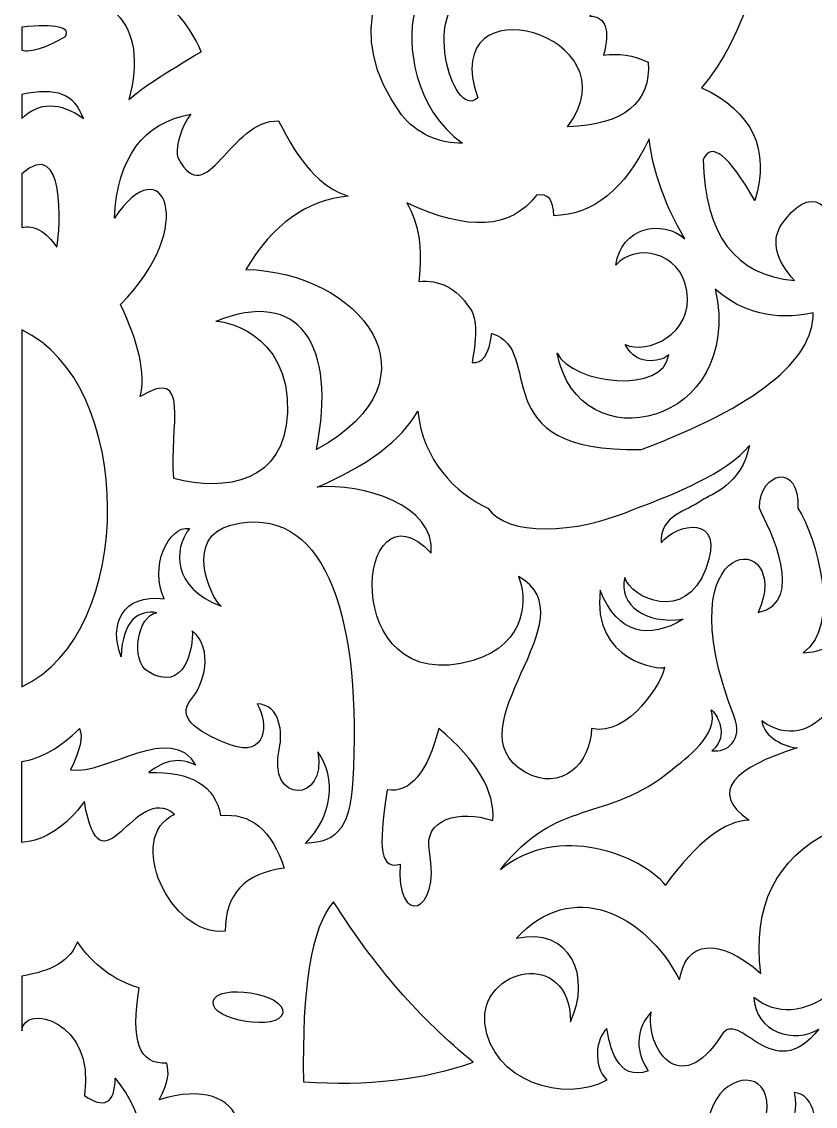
# Model space of a CAD drawing. Header units: centimetres. Extents: x -29.4 to 30.6, y -40.2 to 38.1.
# Drawn here: x -29.41 to -15.43, y -23.01 to -3.93 of the extents above; entities that cross this region are included whole.
import ezdxf

# ---------------------------------------------------------------- set-up
doc = ezdxf.new("R2010")
doc.units = ezdxf.units.CM
doc.header["$MEASUREMENT"] = 0
doc.layers.add('layer 1', color=7, linetype='Continuous')

msp = doc.modelspace()

# ---------------------------------------------------------------- linework, layer by layer
at = {"layer": 'layer 1', "color": 114}
for points, knots in [([(-19.79505, -5.77876), (-18.78738, -5.74232), (-18.32412, -5.34417), (-18.37188, -4.63732), (-18.37188, -4.63732), (-18.63431, -4.51717), (-18.89674, -4.47712), (-19.15917, -4.51717), (-19.15917, -4.51717), (-19.03805, -4.06659), (-19.1188, -3.8363), (-19.40141, -3.82629), (-19.40141, -3.82629), (-18.86983, -2.94461), (-19.36066, -2.61795), (-19.67994, -2.9928), (-19.67994, -2.9928), (-19.67383, -2.70061), (-19.36506, -2.54782), (-19.09012, -2.52471), (-19.09012, -2.52471), (-20.06649, -0.50548), (-24.83119, -2.70682), (-22.7147, -5.56305), (-22.7147, -5.56305), (-22.46694, -5.89742), (-22.02202, -6.08084), (-21.64339, -6.06411), (-21.64339, -6.06411), (-22.50027, -5.45673), (-22.62878, -4.3039), (-22.48774, -3.7703), (-22.48774, -3.7703), (-22.35298, -3.26048), (-21.72487, -2.69934), (-21.44566, -3.41549), (-21.44566, -3.41549), (-22.40357, -3.55511), (-21.83086, -5.70096), (-21.37331, -5.26366), (-21.37331, -5.26366), (-22.11324, -3.16833), (-18.55128, -4.1482), (-19.79505, -5.77876)], [0, 0, 0, 0, 0.08333333, 0.08333333, 0.08333333, 0.08333333, 0.16666667, 0.16666667, 0.16666667, 0.16666667, 0.25, 0.25, 0.25, 0.25, 0.33333333, 0.33333333, 0.33333333, 0.33333333, 0.41666667, 0.41666667, 0.41666667, 0.41666667, 0.5, 0.5, 0.5, 0.5, 0.58333333, 0.58333333, 0.58333333, 0.58333333, 0.66666667, 0.66666667, 0.66666667, 0.66666667, 0.75, 0.75, 0.75, 0.75, 0.83333333, 0.83333333, 0.83333333, 0.83333333, 1, 1, 1, 1]), ([(-15.8889, -1.60348), (-14.43545, -1.89385), (-13.78946, -2.88532), (-13.95096, -4.33716), (-13.95096, -4.33716), (-13.70462, -4.43399), (-13.41516, -4.34397), (-13.24899, -4.08464), (-13.24899, -4.08464), (-13.25353, -4.61241), (-13.58671, -4.65578), (-13.93375, -4.89242), (-13.93375, -4.89242), (-13.8426, -5.32032), (-13.62798, -6.10918), (-13.40592, -6.83009), (-13.40592, -6.83009), (-13.97115, -6.68992), (-14.13265, -7.03034), (-13.89041, -7.85138), (-13.89041, -7.85138), (-14.3547, -8.29194), (-14.6575, -8.41209), (-14.79881, -8.21184), (-14.79881, -8.21184), (-15.11171, -7.00031), (-15.52554, -6.77002), (-16.0403, -7.52096), (-16.0403, -7.52096), (-16.2018, -7.80132), (-16.12105, -8.12172), (-15.79806, -8.48218), (-15.79806, -8.48218), (-16.83768, -8.39207), (-17.37264, -7.68117), (-17.40292, -6.34948), (-17.40292, -6.34948), (-17.26161, -6.02908), (-16.9588, -6.26938), (-16.49451, -7.07039), (-16.49451, -7.07039), (-16.22199, -6.16925), (-16.53488, -5.50842), (-17.43319, -5.08789), (-17.43319, -5.08789), (-17.04965, -4.63732), (-16.74684, -4.04657), (-16.52479, -3.31565), (-16.52479, -3.31565), (-16.33302, -3.47585), (-16.2018, -3.63606), (-16.13114, -3.79626), (-16.13114, -3.79626), (-15.80815, -3.52591), (-15.7274, -2.79499), (-15.8889, -1.60348)], [0, 0, 0, 0, 0.06666667, 0.06666667, 0.06666667, 0.06666667, 0.13333333, 0.13333333, 0.13333333, 0.13333333, 0.2, 0.2, 0.2, 0.2, 0.26666667, 0.26666667, 0.26666667, 0.26666667, 0.33333333, 0.33333333, 0.33333333, 0.33333333, 0.4, 0.4, 0.4, 0.4, 0.46666667, 0.46666667, 0.46666667, 0.46666667, 0.53333333, 0.53333333, 0.53333333, 0.53333333, 0.6, 0.6, 0.6, 0.6, 0.66666667, 0.66666667, 0.66666667, 0.66666667, 0.73333333, 0.73333333, 0.73333333, 0.73333333, 0.8, 0.8, 0.8, 0.8, 0.86666667, 0.86666667, 0.86666667, 0.86666667, 1, 1, 1, 1]), ([(-29.40598, -2.95519), (-27.73858, -2.89512), (-26.68483, -3.39575), (-26.24475, -4.45709), (-26.24475, -4.45709), (-26.87053, -4.81755), (-27.29446, -5.0979), (-27.51652, -5.29816), (-27.51652, -5.29816), (-27.16931, -3.93643), (-27.79913, -3.29562), (-29.40598, -3.37572), (-29.40598, -3.37572), (-29.40598, -3.23554), (-29.40598, -3.09537), (-29.40598, -2.95519)], [0, 0, 0, 0, 0.2, 0.2, 0.2, 0.2, 0.4, 0.4, 0.4, 0.4, 0.6, 0.6, 0.6, 0.6, 1, 1, 1, 1]), ([(-29.40598, -4.02159), (-28.79707, -3.96653), (-28.54027, -4.02159), (-28.63559, -4.18678), (-28.63559, -4.18678), (-28.98434, -4.38701), (-29.24113, -4.46711), (-29.40598, -4.42706), (-29.40598, -4.42706), (-29.40598, -4.38201), (-29.40598, -4.24685), (-29.40598, -4.02159)], [0, 0, 0, 0, 0.25, 0.25, 0.25, 0.25, 0.5, 0.5, 0.5, 0.5, 1, 1, 1, 1]), ([(-29.40598, -5.20797), (-28.79155, -5.08024), (-28.47901, -5.19615), (-28.31767, -5.62846), (-28.31767, -5.62846), (-28.73088, -5.33438), (-29.09365, -5.33438), (-29.40598, -5.62846), (-29.40598, -5.62846), (-29.40598, -5.42823), (-29.40598, -5.28806), (-29.40598, -5.20797)], [0, 0, 0, 0, 0.25, 0.25, 0.25, 0.25, 0.5, 0.5, 0.5, 0.5, 1, 1, 1, 1]), ([(-24.21597, -11.45594), (-21.91034, -10.19605), (-23.48009, -8.32753), (-25.45649, -8.28654), (-25.45649, -8.28654), (-24.9872, -7.49562), (-24.38671, -7.06512), (-23.655, -6.99504), (-23.655, -6.99504), (-24.14844, -6.85345), (-24.52872, -6.37527), (-24.88123, -5.67351), (-24.88123, -5.67351), (-25.73154, -5.63451), (-26.14824, -7.29118), (-26.64849, -6.32674), (-26.64849, -6.32674), (-26.71638, -6.19585), (-26.60198, -5.7536), (-26.42536, -5.55337), (-26.42536, -5.55337), (-27.26807, -5.70355), (-27.71718, -6.31425), (-27.77269, -7.38549), (-27.77269, -7.38549), (-26.91664, -6.08969), (-26.27973, -7.5279), (-27.66672, -8.90225), (-27.66672, -8.90225), (-27.33872, -9.58304), (-27.22266, -10.12367), (-27.31853, -10.52414), (-27.31853, -10.52414), (-26.41238, -9.97098), (-26.80825, -11.05968), (-26.72813, -11.96581), (-26.72813, -11.96581), (-25.80972, -12.20609), (-24.77226, -12.02964), (-24.72561, -10.81072), (-24.72561, -10.81072), (-24.66989, -9.35492), (-25.94015, -9.16934), (-25.98634, -9.2026), (-25.98634, -9.2026), (-24.51638, -8.60331), (-23.84676, -9.60307), (-24.21597, -11.45594)], [0, 0, 0, 0, 0.07692308, 0.07692308, 0.07692308, 0.07692308, 0.15384615, 0.15384615, 0.15384615, 0.15384615, 0.23076923, 0.23076923, 0.23076923, 0.23076923, 0.30769231, 0.30769231, 0.30769231, 0.30769231, 0.38461538, 0.38461538, 0.38461538, 0.38461538, 0.46153846, 0.46153846, 0.46153846, 0.46153846, 0.53846154, 0.53846154, 0.53846154, 0.53846154, 0.61538462, 0.61538462, 0.61538462, 0.61538462, 0.69230769, 0.69230769, 0.69230769, 0.69230769, 0.76923077, 0.76923077, 0.76923077, 0.76923077, 0.84615385, 0.84615385, 0.84615385, 0.84615385, 1, 1, 1, 1]), ([(-29.40598, -6.60459), (-28.63471, -5.91882), (-28.71701, -7.55337), (-28.78697, -7.89609), (-28.78697, -7.89609), (-28.98434, -7.61076), (-29.19067, -7.49562), (-29.40598, -7.55068), (-29.40598, -7.55068), (-29.40598, -7.28538), (-29.40598, -6.97001), (-29.40598, -6.60459)], [0, 0, 0, 0, 0.25, 0.25, 0.25, 0.25, 0.5, 0.5, 0.5, 0.5, 1, 1, 1, 1]), ([(-20.33966, -6.98002), (-20.13781, -6.93998), (-20.03689, -7.06012), (-20.03689, -7.34044), (-20.03689, -7.34044), (-19.34557, -7.33043), (-18.78544, -6.8799), (-18.35651, -5.98887), (-18.35651, -5.98887), (-18.28082, -6.68969), (-17.94265, -7.40543), (-17.72567, -7.74583), (-17.72567, -7.74583), (-18.1291, -7.39926), (-18.85723, -7.53439), (-18.93948, -8.21145), (-18.93948, -8.21145), (-18.60254, -7.81253), (-17.79971, -7.96672), (-17.69154, -8.66236), (-17.69154, -8.66236), (-17.57044, -9.44122), (-18.40177, -9.78163), (-18.77531, -9.60839), (-18.77531, -9.60839), (-18.57272, -10.03322), (-18.0677, -9.88536), (-18.01189, -9.78077), (-18.01189, -9.78077), (-18.07975, -10.48909), (-19.71042, -10.31138), (-19.97634, -9.75825), (-19.97634, -9.75825), (-19.60151, -11.72761), (-16.66244, -11.03541), (-17.19095, -8.63237), (-17.19095, -8.63237), (-16.71656, -9.0529), (-16.14124, -9.19307), (-15.46498, -9.0529), (-15.46498, -9.0529), (-15.46498, -9.89396), (-16.47432, -10.69498), (-18.493, -11.45594), (-18.493, -11.45594), (-21.33509, -11.5179), (-20.16609, -9.68875), (-21.12687, -9.41285), (-21.12687, -9.41285), (-21.17229, -9.78328), (-21.28835, -9.95347), (-21.47506, -9.92344), (-21.47506, -9.92344), (-21.37918, -9.42286), (-21.39432, -9.10248), (-21.52047, -8.96232), (-21.52047, -8.96232), (-21.74755, -8.61693), (-22.04528, -8.46174), (-22.41364, -8.49678), (-22.41364, -8.49678), (-22.343, -7.91611), (-22.41364, -7.45557), (-22.62558, -7.11518), (-22.62558, -7.11518), (-21.55075, -7.62077), (-20.78878, -7.57572), (-20.33966, -6.98002)], [0, 0, 0, 0, 0.05555556, 0.05555556, 0.05555556, 0.05555556, 0.11111111, 0.11111111, 0.11111111, 0.11111111, 0.16666667, 0.16666667, 0.16666667, 0.16666667, 0.22222222, 0.22222222, 0.22222222, 0.22222222, 0.27777778, 0.27777778, 0.27777778, 0.27777778, 0.33333333, 0.33333333, 0.33333333, 0.33333333, 0.38888889, 0.38888889, 0.38888889, 0.38888889, 0.44444444, 0.44444444, 0.44444444, 0.44444444, 0.5, 0.5, 0.5, 0.5, 0.55555556, 0.55555556, 0.55555556, 0.55555556, 0.61111111, 0.61111111, 0.61111111, 0.61111111, 0.66666667, 0.66666667, 0.66666667, 0.66666667, 0.72222222, 0.72222222, 0.72222222, 0.72222222, 0.77777778, 0.77777778, 0.77777778, 0.77777778, 0.83333333, 0.83333333, 0.83333333, 0.83333333, 0.88888889, 0.88888889, 0.88888889, 0.88888889, 1, 1, 1, 1]), ([(-29.40598, -15.63054), (-29.40598, -13.53699), (-29.40598, -11.44344), (-29.40598, -9.34989), (-29.40598, -9.34989), (-27.41084, -10.27015), (-27.36532, -14.68928), (-29.40598, -15.63054)], [0, 0, 0, 0, 0.33333333, 0.33333333, 0.33333333, 0.33333333, 1, 1, 1, 1]), ([(-17.42015, -12.34723), (-17.26583, -12.23595), (-16.73712, -12.0965), (-16.58879, -11.38388), (-16.58879, -11.38388), (-16.97656, -11.87117), (-17.92573, -12.24132), (-18.577, -12.49022), (-18.577, -12.49022), (-19.7023, -12.97308), (-20.85589, -12.97309), (-21.19399, -12.49022), (-21.19399, -12.49022), (-21.77227, -12.21716), (-22.34298, -11.64373), (-22.42878, -10.77943), (-22.42878, -10.77943), (-22.72651, -11.29503), (-23.31691, -11.74055), (-24.19999, -12.11598), (-24.19999, -12.11598), (-23.40884, -12.04528), (-22.11942, -12.4285), (-22.19244, -13.27885), (-22.19244, -13.27885), (-23.51934, -11.86536), (-23.87678, -15.88859), (-21.45337, -15.16576), (-21.45337, -15.16576), (-20.47324, -14.87342), (-20.5083, -14.01661), (-20.65805, -13.69171), (-20.65805, -13.69171), (-19.34, -14.40349), (-21.87771, -16.35756), (-20.54192, -17.13113), (-20.54192, -17.13113), (-19.90649, -17.49912), (-19.38123, -16.97585), (-19.37113, -16.36508), (-19.37113, -16.36508), (-18.70497, -16.51904), (-18.11564, -15.52444), (-18.08536, -15.28786), (-18.08536, -15.28786), (-18.14519, -15.34182), (-19.36573, -15.19728), (-19.21973, -13.932), (-19.21973, -13.932), (-18.9085, -14.72293), (-18.3458, -14.79924), (-17.75537, -14.44266), (-17.75537, -14.44266), (-18.43405, -14.53132), (-18.89313, -14.19481), (-18.78667, -13.70771), (-18.78667, -13.70771), (-18.66995, -14.07047), (-17.72262, -14.52182), (-17.35754, -13.55801), (-17.35754, -13.55801), (-16.98592, -12.57695), (-17.89066, -12.74781), (-18.14457, -13.10015), (-18.14457, -13.10015), (-18.16051, -12.59954), (-17.69841, -12.54788), (-17.42015, -12.34723)], [0, 0, 0, 0, 0.05555556, 0.05555556, 0.05555556, 0.05555556, 0.11111111, 0.11111111, 0.11111111, 0.11111111, 0.16666667, 0.16666667, 0.16666667, 0.16666667, 0.22222222, 0.22222222, 0.22222222, 0.22222222, 0.27777778, 0.27777778, 0.27777778, 0.27777778, 0.33333333, 0.33333333, 0.33333333, 0.33333333, 0.38888889, 0.38888889, 0.38888889, 0.38888889, 0.44444444, 0.44444444, 0.44444444, 0.44444444, 0.5, 0.5, 0.5, 0.5, 0.55555556, 0.55555556, 0.55555556, 0.55555556, 0.61111111, 0.61111111, 0.61111111, 0.61111111, 0.66666667, 0.66666667, 0.66666667, 0.66666667, 0.72222222, 0.72222222, 0.72222222, 0.72222222, 0.77777778, 0.77777778, 0.77777778, 0.77777778, 0.83333333, 0.83333333, 0.83333333, 0.83333333, 0.88888889, 0.88888889, 0.88888889, 0.88888889, 1, 1, 1, 1]), ([(-15.73754, -12.49022), (-15.68982, -11.68077), (-16.41072, -11.82859), (-16.41498, -12.49022), (-16.41498, -12.49022), (-16.23217, -12.85631), (-15.57965, -14.13745), (-16.43395, -14.32249), (-16.43395, -14.32249), (-15.78945, -12.8621), (-18.15471, -12.84367), (-16.85787, -16.15481), (-16.85787, -16.15481), (-16.69712, -16.56526), (-16.97899, -16.79562), (-17.25151, -16.75557), (-17.25151, -16.75557), (-16.91594, -16.48589), (-17.18797, -16.07943), (-17.26366, -16.03374), (-17.26366, -16.03374), (-17.11301, -16.46958), (-17.72284, -16.90085), (-17.94807, -17.08521), (-17.94807, -17.08521), (-19.12006, -18.04458), (-19.98251, -17.56603), (-20.97548, -18.85183), (-20.97548, -18.85183), (-19.95672, -18.01042), (-18.48267, -18.60153), (-18.06888, -19.12214), (-18.06888, -19.12214), (-17.51128, -18.36126), (-17.01927, -17.98082), (-16.59287, -17.98082), (-16.59287, -17.98082), (-17.32709, -17.47272), (-16.83952, -17.04598), (-15.74702, -16.70809), (-15.74702, -16.70809), (-15.97153, -16.68555), (-16.3282, -16.53269), (-16.37336, -16.23129), (-16.37336, -16.23129), (-15.48425, -16.88751), (-14.60709, -15.64719), (-14.96548, -14.57937), (-14.96548, -14.57937), (-15.01089, -14.88472), (-15.3354, -15.02617), (-15.64321, -15.03117), (-15.64321, -15.03117), (-14.96548, -14.57937), (-15.40353, -12.9811), (-15.73754, -12.49022)], [0, 0, 0, 0, 0.06666667, 0.06666667, 0.06666667, 0.06666667, 0.13333333, 0.13333333, 0.13333333, 0.13333333, 0.2, 0.2, 0.2, 0.2, 0.26666667, 0.26666667, 0.26666667, 0.26666667, 0.33333333, 0.33333333, 0.33333333, 0.33333333, 0.4, 0.4, 0.4, 0.4, 0.46666667, 0.46666667, 0.46666667, 0.46666667, 0.53333333, 0.53333333, 0.53333333, 0.53333333, 0.6, 0.6, 0.6, 0.6, 0.66666667, 0.66666667, 0.66666667, 0.66666667, 0.73333333, 0.73333333, 0.73333333, 0.73333333, 0.8, 0.8, 0.8, 0.8, 0.86666667, 0.86666667, 0.86666667, 0.86666667, 1, 1, 1, 1]), ([(-25.72116, -12.78451), (-26.53294, -12.9871), (-26.10503, -14.02349), (-25.89432, -14.21327), (-25.89432, -14.21327), (-26.75506, -13.88385), (-26.7408, -13.21298), (-26.45063, -12.84486), (-26.45063, -12.84486), (-26.82905, -12.79017), (-27.16162, -13.53285), (-26.89465, -14.08379), (-26.89465, -14.08379), (-27.6314, -13.98368), (-27.87994, -14.53798), (-27.65158, -15.10498), (-27.65158, -15.10498), (-27.63902, -14.45122), (-27.33178, -14.26915), (-27.0231, -14.32848), (-27.0231, -14.32848), (-27.36538, -14.36387), (-27.49989, -15.17116), (-27.18023, -15.3639), (-27.18023, -15.3639), (-26.53038, -15.75572), (-26.38151, -14.94451), (-26.40101, -14.64455), (-26.40101, -14.64455), (-26.01265, -14.97583), (-26.19996, -15.59905), (-26.41191, -15.83847), (-26.41191, -15.83847), (-26.73103, -16.19895), (-26.20274, -16.48123), (-25.71817, -16.65544), (-25.71817, -16.65544), (-25.09609, -16.87908), (-25.05043, -16.29016), (-25.25969, -15.93094), (-25.25969, -15.93094), (-24.84361, -15.94321), (-24.81035, -16.4608), (-24.867, -16.70642), (-24.867, -16.70642), (-25.09884, -17.71165), (-24.00795, -17.682), (-24.19293, -16.77568), (-24.19293, -16.77568), (-23.85392, -17.24634), (-23.93339, -17.91231), (-24.40737, -18.38743), (-24.40737, -18.38743), (-23.83716, -18.3574), (-23.58941, -18.12849), (-23.56417, -17.05725), (-23.56417, -17.05725), (-23.44306, -14.28903), (-24.10541, -12.38128), (-25.72116, -12.78451)], [0, 0, 0, 0, 0.0625, 0.0625, 0.0625, 0.0625, 0.125, 0.125, 0.125, 0.125, 0.1875, 0.1875, 0.1875, 0.1875, 0.25, 0.25, 0.25, 0.25, 0.3125, 0.3125, 0.3125, 0.3125, 0.375, 0.375, 0.375, 0.375, 0.4375, 0.4375, 0.4375, 0.4375, 0.5, 0.5, 0.5, 0.5, 0.5625, 0.5625, 0.5625, 0.5625, 0.625, 0.625, 0.625, 0.625, 0.6875, 0.6875, 0.6875, 0.6875, 0.75, 0.75, 0.75, 0.75, 0.8125, 0.8125, 0.8125, 0.8125, 0.875, 0.875, 0.875, 0.875, 1, 1, 1, 1]), ([(-28.54476, -17.09479), (-28.37571, -16.74688), (-28.32273, -16.5041), (-28.3858, -16.36644), (-28.3858, -16.36644), (-28.73202, -16.70433), (-29.07208, -16.89706), (-29.40598, -16.94461), (-29.40598, -16.94461), (-29.40598, -17.33006), (-29.40598, -17.80561), (-29.40597, -18.37127), (-29.40597, -18.37127), (-28.98882, -18.33122), (-28.62101, -18.09094), (-28.30254, -17.65043), (-28.30254, -17.65043), (-28.00386, -19.3733), (-27.42258, -17.27491), (-26.71299, -17.87569), (-26.71299, -17.87569), (-27.58859, -18.26173), (-26.80112, -20.03312), (-25.81982, -19.93308), (-25.81982, -19.93308), (-25.82234, -19.28233), (-25.47668, -18.91189), (-24.78283, -18.82179), (-24.78283, -18.82179), (-25.00486, -18.14851), (-25.37828, -17.84065), (-25.90308, -17.89822), (-25.90308, -17.89822), (-25.99643, -17.37011), (-26.41779, -17.11731), (-27.16715, -17.13984), (-27.16715, -17.13984), (-26.88709, -16.91207), (-26.61207, -16.86953), (-26.3421, -17.01219), (-26.3421, -17.01219), (-26.76409, -16.23026), (-27.909, -17.18938), (-28.54476, -17.09479)], [0, 0, 0, 0, 0.08333333, 0.08333333, 0.08333333, 0.08333333, 0.16666667, 0.16666667, 0.16666667, 0.16666667, 0.25, 0.25, 0.25, 0.25, 0.33333333, 0.33333333, 0.33333333, 0.33333333, 0.41666667, 0.41666667, 0.41666667, 0.41666667, 0.5, 0.5, 0.5, 0.5, 0.58333333, 0.58333333, 0.58333333, 0.58333333, 0.66666667, 0.66666667, 0.66666667, 0.66666667, 0.75, 0.75, 0.75, 0.75, 0.83333333, 0.83333333, 0.83333333, 0.83333333, 1, 1, 1, 1]), ([(-22.96824, -17.44526), (-22.56455, -17.50533), (-22.26178, -17.14491), (-22.05993, -16.36401), (-22.05993, -16.36401), (-21.38879, -16.92466), (-21.07088, -17.46529), (-21.1062, -17.98589), (-21.1062, -17.98589), (-21.70165, -17.78566), (-22.33318, -17.95584), (-22.22645, -18.52652), (-22.22645, -18.52652), (-22.01485, -19.65802), (-22.82642, -19.85975), (-22.74116, -18.75178), (-22.74116, -18.75178), (-23.06916, -18.8489), (-23.14486, -18.52314), (-22.96824, -17.44526)], [0, 0, 0, 0, 0.16666667, 0.16666667, 0.16666667, 0.16666667, 0.33333333, 0.33333333, 0.33333333, 0.33333333, 0.5, 0.5, 0.5, 0.5, 0.66666667, 0.66666667, 0.66666667, 0.66666667, 1, 1, 1, 1]), ([(-15.36559, -21.65437), (-15.7942, -21.92585), (-16.48897, -21.70878), (-16.50961, -21.09693), (-16.50961, -21.09693), (-15.72768, -21.75457), (-14.48395, -20.8708), (-14.0723, -19.21975), (-14.0723, -19.21975), (-14.72327, -19.32988), (-15.08154, -18.97947), (-15.14714, -18.16853), (-15.14714, -18.16853), (-16.1261, -18.6541), (-16.53989, -19.49007), (-16.3885, -20.67644), (-16.3885, -20.67644), (-17.13573, -20.01818), (-17.71796, -20.10077), (-17.8191, -20.78907), (-17.8191, -20.78907), (-18.4433, -19.6052), (-19.72569, -18.99449), (-20.69542, -20.06073), (-20.69542, -20.06073), (-19.7376, -19.85298), (-19.36701, -20.73902), (-19.74169, -21.52493), (-19.74169, -21.52493), (-19.73973, -20.21055), (-21.35377, -20.58546), (-21.24719, -21.55496), (-21.24719, -21.55496), (-21.13425, -22.58237), (-19.83675, -22.96378), (-19.10176, -22.55608), (-19.10176, -22.55608), (-19.34829, -22.28517), (-19.29963, -21.82765), (-19.099, -21.64507), (-19.099, -21.64507), (-19.05535, -21.92503), (-18.92338, -22.59694), (-18.3709, -22.3878), (-18.3709, -22.3878), (-18.51782, -22.17994), (-18.68354, -21.76664), (-18.3173, -21.35), (-18.3173, -21.35), (-18.43249, -21.94374), (-17.82559, -22.9306), (-17.08104, -21.76201), (-17.08104, -21.76201), (-16.76429, -21.26487), (-16.18597, -22.69995), (-15.36559, -21.65437)], [0, 0, 0, 0, 0.06666667, 0.06666667, 0.06666667, 0.06666667, 0.13333333, 0.13333333, 0.13333333, 0.13333333, 0.2, 0.2, 0.2, 0.2, 0.26666667, 0.26666667, 0.26666667, 0.26666667, 0.33333333, 0.33333333, 0.33333333, 0.33333333, 0.4, 0.4, 0.4, 0.4, 0.46666667, 0.46666667, 0.46666667, 0.46666667, 0.53333333, 0.53333333, 0.53333333, 0.53333333, 0.6, 0.6, 0.6, 0.6, 0.66666667, 0.66666667, 0.66666667, 0.66666667, 0.73333333, 0.73333333, 0.73333333, 0.73333333, 0.8, 0.8, 0.8, 0.8, 0.86666667, 0.86666667, 0.86666667, 0.86666667, 1, 1, 1, 1]), ([(-23.91236, -19.41498), (-23.20842, -20.53628), (-22.38842, -21.47737), (-21.45235, -22.23825), (-21.45235, -22.23825), (-22.32281, -22.5436), (-23.31943, -22.65874), (-24.44221, -22.58365), (-24.44221, -22.58365), (-24.47753, -20.91672), (-24.30092, -19.8605), (-23.91236, -19.41498)], [0, 0, 0, 0, 0.25, 0.25, 0.25, 0.25, 0.5, 0.5, 0.5, 0.5, 1, 1, 1, 1]), ([(-16.64054, -24.01507), (-16.08375, -23.73577), (-15.67124, -23.3459), (-15.80428, -22.76853), (-15.80428, -22.76853), (-15.41601, -22.8024), (-15.35626, -23.42932), (-15.52649, -23.60802), (-15.52649, -23.60802), (-14.96674, -23.52866), (-14.7423, -22.57656), (-14.69473, -21.68783), (-14.69473, -21.68783), (-14.4727, -21.55267), (-14.25081, -22.12485), (-14.39021, -22.62871), (-14.39021, -22.62871), (-13.93342, -22.41774), (-13.94615, -22.08808), (-14.04203, -21.60752), (-14.04203, -21.60752), (-14.04203, -21.38226), (-13.88055, -21.28715), (-13.55759, -21.32219), (-13.55759, -21.32219), (-13.37799, -21.2491), (-13.36873, -20.28098), (-13.57273, -19.62522), (-13.57273, -19.62522), (-12.29666, -20.18048), (-12.81094, -26.30867), (-15.28339, -26.12777), (-15.28339, -26.12777), (-14.85239, -25.30181), (-14.78374, -24.7778), (-15.25447, -24.42599), (-15.25447, -24.42599), (-15.41167, -25.21046), (-16.33975, -26.50167), (-16.29767, -24.71613), (-16.29767, -24.71613), (-16.35068, -24.50553), (-16.64081, -24.5159), (-16.97891, -24.73115), (-16.97891, -24.73115), (-18.34315, -22.21027), (-15.26239, -21.75731), (-16.64054, -24.01507)], [0, 0, 0, 0, 0.07692308, 0.07692308, 0.07692308, 0.07692308, 0.15384615, 0.15384615, 0.15384615, 0.15384615, 0.23076923, 0.23076923, 0.23076923, 0.23076923, 0.30769231, 0.30769231, 0.30769231, 0.30769231, 0.38461538, 0.38461538, 0.38461538, 0.38461538, 0.46153846, 0.46153846, 0.46153846, 0.46153846, 0.53846154, 0.53846154, 0.53846154, 0.53846154, 0.61538462, 0.61538462, 0.61538462, 0.61538462, 0.69230769, 0.69230769, 0.69230769, 0.69230769, 0.76923077, 0.76923077, 0.76923077, 0.76923077, 0.84615385, 0.84615385, 0.84615385, 0.84615385, 1, 1, 1, 1]), ([(-29.40596, -21.68403), (-29.40596, -21.42613), (-29.40598, -21.10498), (-29.40598, -20.72058), (-29.40598, -20.72058), (-28.86904, -20.64048), (-28.54202, -20.44023), (-28.42492, -20.11982), (-28.42492, -20.11982), (-28.14231, -20.53034), (-27.77895, -20.80068), (-27.33484, -20.93085), (-27.33484, -20.93085), (-27.49633, -21.85201), (-27.33484, -22.29257), (-26.85035, -22.25252), (-26.85035, -22.25252), (-26.81131, -22.43561), (-26.80716, -22.56339), (-26.98667, -22.9021), (-26.98667, -22.9021), (-26.20948, -22.65178), (-25.71535, -22.86949), (-25.60126, -23.27189), (-25.60126, -23.27189), (-28.04145, -22.56533), (-25.40644, -26.14836), (-26.69895, -26.39776), (-26.69895, -26.39776), (-26.98044, -26.42311), (-27.09109, -25.79749), (-27.0309, -24.52091), (-27.0309, -24.52091), (-27.24032, -24.43831), (-27.4245, -24.47085), (-27.58346, -24.61852), (-27.58346, -24.61852), (-27.13183, -23.94774), (-27.18985, -23.24692), (-27.75755, -22.51608), (-27.75755, -22.51608), (-27.76466, -22.97965), (-27.96062, -23.05528), (-28.30254, -22.82393), (-28.30254, -22.82393), (-28.09784, -21.49958), (-29.37014, -21.19123), (-29.40596, -21.68403)], [0, 0, 0, 0, 0.07692308, 0.07692308, 0.07692308, 0.07692308, 0.15384615, 0.15384615, 0.15384615, 0.15384615, 0.23076923, 0.23076923, 0.23076923, 0.23076923, 0.30769231, 0.30769231, 0.30769231, 0.30769231, 0.38461538, 0.38461538, 0.38461538, 0.38461538, 0.46153846, 0.46153846, 0.46153846, 0.46153846, 0.53846154, 0.53846154, 0.53846154, 0.53846154, 0.61538462, 0.61538462, 0.61538462, 0.61538462, 0.69230769, 0.69230769, 0.69230769, 0.69230769, 0.76923077, 0.76923077, 0.76923077, 0.76923077, 0.84615385, 0.84615385, 0.84615385, 0.84615385, 1, 1, 1, 1]), ([(-26.03176, -21.17202), (-26.08583, -21.50626), (-24.85964, -21.70172), (-24.80554, -21.36724), (-24.80554, -21.36724), (-24.75146, -21.03302), (-25.97764, -20.83754), (-26.03176, -21.17202)], [0, 0, 0, 0, 0.33333333, 0.33333333, 0.33333333, 0.33333333, 1, 1, 1, 1]), ([(-19.79505, -26.21753), (-18.9674, -25.21627), (-19.18946, -24.25505), (-20.46122, -23.33388), (-20.46122, -23.33388), (-18.07203, -22.45467), (-16.41418, -26.66502), (-18.40216, -27.2989), (-18.40216, -27.2989), (-18.90683, -26.65809), (-19.37113, -26.29763), (-19.79505, -26.21753)], [0, 0, 0, 0, 0.25, 0.25, 0.25, 0.25, 0.5, 0.5, 0.5, 0.5, 1, 1, 1, 1])]:
    msp.add_open_spline(points, degree=3, knots=knots, dxfattribs=at)
at = {"layer": 'layer 1', "color": 250, "lineweight": 20}
for points, knots in [([(-19.79505, -5.77876), (-18.78738, -5.74232), (-18.32412, -5.34417), (-18.37188, -4.63732), (-18.37188, -4.63732), (-18.63431, -4.51717), (-18.89674, -4.47712), (-19.15917, -4.51717), (-19.15917, -4.51717), (-19.03805, -4.06659), (-19.1188, -3.8363), (-19.40141, -3.82629), (-19.40141, -3.82629), (-18.86983, -2.94461), (-19.36066, -2.61795), (-19.67994, -2.9928), (-19.67994, -2.9928), (-19.67383, -2.70061), (-19.36506, -2.54782), (-19.09012, -2.52471), (-19.09012, -2.52471), (-20.06649, -0.50548), (-24.83119, -2.70682), (-22.7147, -5.56305), (-22.7147, -5.56305), (-22.46694, -5.89742), (-22.02202, -6.08084), (-21.64339, -6.06411), (-21.64339, -6.06411), (-22.50027, -5.45673), (-22.62878, -4.3039), (-22.48774, -3.7703), (-22.48774, -3.7703), (-22.35298, -3.26048), (-21.72487, -2.69934), (-21.44566, -3.41549), (-21.44566, -3.41549), (-22.40357, -3.55511), (-21.83086, -5.70096), (-21.37331, -5.26366), (-21.37331, -5.26366), (-22.11324, -3.16833), (-18.55128, -4.1482), (-19.79505, -5.77876)], [0, 0, 0, 0, 0.08333333, 0.08333333, 0.08333333, 0.08333333, 0.16666667, 0.16666667, 0.16666667, 0.16666667, 0.25, 0.25, 0.25, 0.25, 0.33333333, 0.33333333, 0.33333333, 0.33333333, 0.41666667, 0.41666667, 0.41666667, 0.41666667, 0.5, 0.5, 0.5, 0.5, 0.58333333, 0.58333333, 0.58333333, 0.58333333, 0.66666667, 0.66666667, 0.66666667, 0.66666667, 0.75, 0.75, 0.75, 0.75, 0.83333333, 0.83333333, 0.83333333, 0.83333333, 1, 1, 1, 1]), ([(-15.8889, -1.60348), (-14.43545, -1.89385), (-13.78946, -2.88532), (-13.95096, -4.33716), (-13.95096, -4.33716), (-13.70462, -4.43399), (-13.41516, -4.34397), (-13.24899, -4.08464), (-13.24899, -4.08464), (-13.25353, -4.61241), (-13.58671, -4.65578), (-13.93375, -4.89242), (-13.93375, -4.89242), (-13.8426, -5.32032), (-13.62798, -6.10918), (-13.40592, -6.83009), (-13.40592, -6.83009), (-13.97115, -6.68992), (-14.13265, -7.03034), (-13.89041, -7.85138), (-13.89041, -7.85138), (-14.3547, -8.29194), (-14.6575, -8.41209), (-14.79881, -8.21184), (-14.79881, -8.21184), (-15.11171, -7.00031), (-15.52554, -6.77002), (-16.0403, -7.52096), (-16.0403, -7.52096), (-16.2018, -7.80132), (-16.12105, -8.12172), (-15.79806, -8.48218), (-15.79806, -8.48218), (-16.83768, -8.39207), (-17.37264, -7.68117), (-17.40292, -6.34948), (-17.40292, -6.34948), (-17.26161, -6.02908), (-16.9588, -6.26938), (-16.49451, -7.07039), (-16.49451, -7.07039), (-16.22199, -6.16925), (-16.53488, -5.50842), (-17.43319, -5.08789), (-17.43319, -5.08789), (-17.04965, -4.63732), (-16.74684, -4.04657), (-16.52479, -3.31565), (-16.52479, -3.31565), (-16.33302, -3.47585), (-16.2018, -3.63606), (-16.13114, -3.79626), (-16.13114, -3.79626), (-15.80815, -3.52591), (-15.7274, -2.79499), (-15.8889, -1.60348)], [0, 0, 0, 0, 0.06666667, 0.06666667, 0.06666667, 0.06666667, 0.13333333, 0.13333333, 0.13333333, 0.13333333, 0.2, 0.2, 0.2, 0.2, 0.26666667, 0.26666667, 0.26666667, 0.26666667, 0.33333333, 0.33333333, 0.33333333, 0.33333333, 0.4, 0.4, 0.4, 0.4, 0.46666667, 0.46666667, 0.46666667, 0.46666667, 0.53333333, 0.53333333, 0.53333333, 0.53333333, 0.6, 0.6, 0.6, 0.6, 0.66666667, 0.66666667, 0.66666667, 0.66666667, 0.73333333, 0.73333333, 0.73333333, 0.73333333, 0.8, 0.8, 0.8, 0.8, 0.86666667, 0.86666667, 0.86666667, 0.86666667, 1, 1, 1, 1]), ([(-29.40598, -2.95519), (-27.73858, -2.89512), (-26.68483, -3.39575), (-26.24475, -4.45709), (-26.24475, -4.45709), (-26.87053, -4.81755), (-27.29446, -5.0979), (-27.51652, -5.29816), (-27.51652, -5.29816), (-27.16931, -3.93643), (-27.79913, -3.29562), (-29.40598, -3.37572), (-29.40598, -3.37572), (-29.40598, -3.23554), (-29.40598, -3.09537), (-29.40598, -2.95519)], [0, 0, 0, 0, 0.2, 0.2, 0.2, 0.2, 0.4, 0.4, 0.4, 0.4, 0.6, 0.6, 0.6, 0.6, 1, 1, 1, 1]), ([(-29.40598, -4.02159), (-28.79707, -3.96653), (-28.54027, -4.02159), (-28.63559, -4.18678), (-28.63559, -4.18678), (-28.98434, -4.38701), (-29.24113, -4.46711), (-29.40598, -4.42706), (-29.40598, -4.42706), (-29.40598, -4.38201), (-29.40598, -4.24685), (-29.40598, -4.02159)], [0, 0, 0, 0, 0.25, 0.25, 0.25, 0.25, 0.5, 0.5, 0.5, 0.5, 1, 1, 1, 1]), ([(-29.40598, -5.20797), (-28.79155, -5.08024), (-28.47901, -5.19615), (-28.31767, -5.62846), (-28.31767, -5.62846), (-28.73088, -5.33438), (-29.09365, -5.33438), (-29.40598, -5.62846), (-29.40598, -5.62846), (-29.40598, -5.42823), (-29.40598, -5.28806), (-29.40598, -5.20797)], [0, 0, 0, 0, 0.25, 0.25, 0.25, 0.25, 0.5, 0.5, 0.5, 0.5, 1, 1, 1, 1]), ([(-24.21597, -11.45594), (-21.91034, -10.19605), (-23.48009, -8.32753), (-25.45649, -8.28654), (-25.45649, -8.28654), (-24.9872, -7.49562), (-24.38671, -7.06512), (-23.655, -6.99504), (-23.655, -6.99504), (-24.14844, -6.85345), (-24.52872, -6.37527), (-24.88123, -5.67351), (-24.88123, -5.67351), (-25.73154, -5.63451), (-26.14824, -7.29118), (-26.64849, -6.32674), (-26.64849, -6.32674), (-26.71638, -6.19585), (-26.60198, -5.7536), (-26.42536, -5.55337), (-26.42536, -5.55337), (-27.26807, -5.70355), (-27.71718, -6.31425), (-27.77269, -7.38549), (-27.77269, -7.38549), (-26.91664, -6.08969), (-26.27973, -7.5279), (-27.66672, -8.90225), (-27.66672, -8.90225), (-27.33872, -9.58304), (-27.22266, -10.12367), (-27.31853, -10.52414), (-27.31853, -10.52414), (-26.41238, -9.97098), (-26.80825, -11.05968), (-26.72813, -11.96581), (-26.72813, -11.96581), (-25.80972, -12.20609), (-24.77226, -12.02964), (-24.72561, -10.81072), (-24.72561, -10.81072), (-24.66989, -9.35492), (-25.94015, -9.16934), (-25.98634, -9.2026), (-25.98634, -9.2026), (-24.51638, -8.60331), (-23.84676, -9.60307), (-24.21597, -11.45594)], [0, 0, 0, 0, 0.07692308, 0.07692308, 0.07692308, 0.07692308, 0.15384615, 0.15384615, 0.15384615, 0.15384615, 0.23076923, 0.23076923, 0.23076923, 0.23076923, 0.30769231, 0.30769231, 0.30769231, 0.30769231, 0.38461538, 0.38461538, 0.38461538, 0.38461538, 0.46153846, 0.46153846, 0.46153846, 0.46153846, 0.53846154, 0.53846154, 0.53846154, 0.53846154, 0.61538462, 0.61538462, 0.61538462, 0.61538462, 0.69230769, 0.69230769, 0.69230769, 0.69230769, 0.76923077, 0.76923077, 0.76923077, 0.76923077, 0.84615385, 0.84615385, 0.84615385, 0.84615385, 1, 1, 1, 1]), ([(-29.40598, -6.60459), (-28.63471, -5.91882), (-28.71701, -7.55337), (-28.78697, -7.89609), (-28.78697, -7.89609), (-28.98434, -7.61076), (-29.19067, -7.49562), (-29.40598, -7.55068), (-29.40598, -7.55068), (-29.40598, -7.28538), (-29.40598, -6.97001), (-29.40598, -6.60459)], [0, 0, 0, 0, 0.25, 0.25, 0.25, 0.25, 0.5, 0.5, 0.5, 0.5, 1, 1, 1, 1]), ([(-20.33966, -6.98002), (-20.13781, -6.93998), (-20.03689, -7.06012), (-20.03689, -7.34044), (-20.03689, -7.34044), (-19.34557, -7.33043), (-18.78544, -6.8799), (-18.35651, -5.98887), (-18.35651, -5.98887), (-18.28082, -6.68969), (-17.94265, -7.40543), (-17.72567, -7.74583), (-17.72567, -7.74583), (-18.1291, -7.39926), (-18.85723, -7.53439), (-18.93948, -8.21145), (-18.93948, -8.21145), (-18.60254, -7.81253), (-17.79971, -7.96672), (-17.69154, -8.66236), (-17.69154, -8.66236), (-17.57044, -9.44122), (-18.40177, -9.78163), (-18.77531, -9.60839), (-18.77531, -9.60839), (-18.57272, -10.03322), (-18.0677, -9.88536), (-18.01189, -9.78077), (-18.01189, -9.78077), (-18.07975, -10.48909), (-19.71042, -10.31138), (-19.97634, -9.75825), (-19.97634, -9.75825), (-19.60151, -11.72761), (-16.66244, -11.03541), (-17.19095, -8.63237), (-17.19095, -8.63237), (-16.71656, -9.0529), (-16.14124, -9.19307), (-15.46498, -9.0529), (-15.46498, -9.0529), (-15.46498, -9.89396), (-16.47432, -10.69498), (-18.493, -11.45594), (-18.493, -11.45594), (-21.33509, -11.5179), (-20.16609, -9.68875), (-21.12687, -9.41285), (-21.12687, -9.41285), (-21.17229, -9.78328), (-21.28835, -9.95347), (-21.47506, -9.92344), (-21.47506, -9.92344), (-21.37918, -9.42286), (-21.39432, -9.10248), (-21.52047, -8.96232), (-21.52047, -8.96232), (-21.74755, -8.61693), (-22.04528, -8.46174), (-22.41364, -8.49678), (-22.41364, -8.49678), (-22.343, -7.91611), (-22.41364, -7.45557), (-22.62558, -7.11518), (-22.62558, -7.11518), (-21.55075, -7.62077), (-20.78878, -7.57572), (-20.33966, -6.98002)], [0, 0, 0, 0, 0.05555556, 0.05555556, 0.05555556, 0.05555556, 0.11111111, 0.11111111, 0.11111111, 0.11111111, 0.16666667, 0.16666667, 0.16666667, 0.16666667, 0.22222222, 0.22222222, 0.22222222, 0.22222222, 0.27777778, 0.27777778, 0.27777778, 0.27777778, 0.33333333, 0.33333333, 0.33333333, 0.33333333, 0.38888889, 0.38888889, 0.38888889, 0.38888889, 0.44444444, 0.44444444, 0.44444444, 0.44444444, 0.5, 0.5, 0.5, 0.5, 0.55555556, 0.55555556, 0.55555556, 0.55555556, 0.61111111, 0.61111111, 0.61111111, 0.61111111, 0.66666667, 0.66666667, 0.66666667, 0.66666667, 0.72222222, 0.72222222, 0.72222222, 0.72222222, 0.77777778, 0.77777778, 0.77777778, 0.77777778, 0.83333333, 0.83333333, 0.83333333, 0.83333333, 0.88888889, 0.88888889, 0.88888889, 0.88888889, 1, 1, 1, 1]), ([(-29.40598, -15.63054), (-29.40598, -13.53699), (-29.40598, -11.44344), (-29.40598, -9.34989), (-29.40598, -9.34989), (-27.41084, -10.27015), (-27.36532, -14.68928), (-29.40598, -15.63054)], [0, 0, 0, 0, 0.33333333, 0.33333333, 0.33333333, 0.33333333, 1, 1, 1, 1]), ([(-17.42015, -12.34723), (-17.26583, -12.23595), (-16.73712, -12.0965), (-16.58879, -11.38388), (-16.58879, -11.38388), (-16.97656, -11.87117), (-17.92573, -12.24132), (-18.577, -12.49022), (-18.577, -12.49022), (-19.7023, -12.97308), (-20.85589, -12.97309), (-21.19399, -12.49022), (-21.19399, -12.49022), (-21.77227, -12.21716), (-22.34298, -11.64373), (-22.42878, -10.77943), (-22.42878, -10.77943), (-22.72651, -11.29503), (-23.31691, -11.74055), (-24.19999, -12.11598), (-24.19999, -12.11598), (-23.40884, -12.04528), (-22.11942, -12.4285), (-22.19244, -13.27885), (-22.19244, -13.27885), (-23.51934, -11.86536), (-23.87678, -15.88859), (-21.45337, -15.16576), (-21.45337, -15.16576), (-20.47324, -14.87342), (-20.5083, -14.01661), (-20.65805, -13.69171), (-20.65805, -13.69171), (-19.34, -14.40349), (-21.87771, -16.35756), (-20.54192, -17.13113), (-20.54192, -17.13113), (-19.90649, -17.49912), (-19.38123, -16.97585), (-19.37113, -16.36508), (-19.37113, -16.36508), (-18.70497, -16.51904), (-18.11564, -15.52444), (-18.08536, -15.28786), (-18.08536, -15.28786), (-18.14519, -15.34182), (-19.36573, -15.19728), (-19.21973, -13.932), (-19.21973, -13.932), (-18.9085, -14.72293), (-18.3458, -14.79924), (-17.75537, -14.44266), (-17.75537, -14.44266), (-18.43405, -14.53132), (-18.89313, -14.19481), (-18.78667, -13.70771), (-18.78667, -13.70771), (-18.66995, -14.07047), (-17.72262, -14.52182), (-17.35754, -13.55801), (-17.35754, -13.55801), (-16.98592, -12.57695), (-17.89066, -12.74781), (-18.14457, -13.10015), (-18.14457, -13.10015), (-18.16051, -12.59954), (-17.69841, -12.54788), (-17.42015, -12.34723)], [0, 0, 0, 0, 0.05555556, 0.05555556, 0.05555556, 0.05555556, 0.11111111, 0.11111111, 0.11111111, 0.11111111, 0.16666667, 0.16666667, 0.16666667, 0.16666667, 0.22222222, 0.22222222, 0.22222222, 0.22222222, 0.27777778, 0.27777778, 0.27777778, 0.27777778, 0.33333333, 0.33333333, 0.33333333, 0.33333333, 0.38888889, 0.38888889, 0.38888889, 0.38888889, 0.44444444, 0.44444444, 0.44444444, 0.44444444, 0.5, 0.5, 0.5, 0.5, 0.55555556, 0.55555556, 0.55555556, 0.55555556, 0.61111111, 0.61111111, 0.61111111, 0.61111111, 0.66666667, 0.66666667, 0.66666667, 0.66666667, 0.72222222, 0.72222222, 0.72222222, 0.72222222, 0.77777778, 0.77777778, 0.77777778, 0.77777778, 0.83333333, 0.83333333, 0.83333333, 0.83333333, 0.88888889, 0.88888889, 0.88888889, 0.88888889, 1, 1, 1, 1]), ([(-15.73754, -12.49022), (-15.68982, -11.68077), (-16.41072, -11.82859), (-16.41498, -12.49022), (-16.41498, -12.49022), (-16.23217, -12.85631), (-15.57965, -14.13745), (-16.43395, -14.32249), (-16.43395, -14.32249), (-15.78945, -12.8621), (-18.15471, -12.84367), (-16.85787, -16.15481), (-16.85787, -16.15481), (-16.69712, -16.56526), (-16.97899, -16.79562), (-17.25151, -16.75557), (-17.25151, -16.75557), (-16.91594, -16.48589), (-17.18797, -16.07943), (-17.26366, -16.03374), (-17.26366, -16.03374), (-17.11301, -16.46958), (-17.72284, -16.90085), (-17.94807, -17.08521), (-17.94807, -17.08521), (-19.12006, -18.04458), (-19.98251, -17.56603), (-20.97548, -18.85183), (-20.97548, -18.85183), (-19.95672, -18.01042), (-18.48267, -18.60153), (-18.06888, -19.12214), (-18.06888, -19.12214), (-17.51128, -18.36126), (-17.01927, -17.98082), (-16.59287, -17.98082), (-16.59287, -17.98082), (-17.32709, -17.47272), (-16.83952, -17.04598), (-15.74702, -16.70809), (-15.74702, -16.70809), (-15.97153, -16.68555), (-16.3282, -16.53269), (-16.37336, -16.23129), (-16.37336, -16.23129), (-15.48425, -16.88751), (-14.60709, -15.64719), (-14.96548, -14.57937), (-14.96548, -14.57937), (-15.01089, -14.88472), (-15.3354, -15.02617), (-15.64321, -15.03117), (-15.64321, -15.03117), (-14.96548, -14.57937), (-15.40353, -12.9811), (-15.73754, -12.49022)], [0, 0, 0, 0, 0.06666667, 0.06666667, 0.06666667, 0.06666667, 0.13333333, 0.13333333, 0.13333333, 0.13333333, 0.2, 0.2, 0.2, 0.2, 0.26666667, 0.26666667, 0.26666667, 0.26666667, 0.33333333, 0.33333333, 0.33333333, 0.33333333, 0.4, 0.4, 0.4, 0.4, 0.46666667, 0.46666667, 0.46666667, 0.46666667, 0.53333333, 0.53333333, 0.53333333, 0.53333333, 0.6, 0.6, 0.6, 0.6, 0.66666667, 0.66666667, 0.66666667, 0.66666667, 0.73333333, 0.73333333, 0.73333333, 0.73333333, 0.8, 0.8, 0.8, 0.8, 0.86666667, 0.86666667, 0.86666667, 0.86666667, 1, 1, 1, 1]), ([(-25.72116, -12.78451), (-26.53294, -12.9871), (-26.10503, -14.02349), (-25.89432, -14.21327), (-25.89432, -14.21327), (-26.75506, -13.88385), (-26.7408, -13.21298), (-26.45063, -12.84486), (-26.45063, -12.84486), (-26.82905, -12.79017), (-27.16162, -13.53285), (-26.89465, -14.08379), (-26.89465, -14.08379), (-27.6314, -13.98368), (-27.87994, -14.53798), (-27.65158, -15.10498), (-27.65158, -15.10498), (-27.63902, -14.45122), (-27.33178, -14.26915), (-27.0231, -14.32848), (-27.0231, -14.32848), (-27.36538, -14.36387), (-27.49989, -15.17116), (-27.18023, -15.3639), (-27.18023, -15.3639), (-26.53038, -15.75572), (-26.38151, -14.94451), (-26.40101, -14.64455), (-26.40101, -14.64455), (-26.01265, -14.97583), (-26.19996, -15.59905), (-26.41191, -15.83847), (-26.41191, -15.83847), (-26.73103, -16.19895), (-26.20274, -16.48123), (-25.71817, -16.65544), (-25.71817, -16.65544), (-25.09609, -16.87908), (-25.05043, -16.29016), (-25.25969, -15.93094), (-25.25969, -15.93094), (-24.84361, -15.94321), (-24.81035, -16.4608), (-24.867, -16.70642), (-24.867, -16.70642), (-25.09884, -17.71165), (-24.00795, -17.682), (-24.19293, -16.77568), (-24.19293, -16.77568), (-23.85392, -17.24634), (-23.93339, -17.91231), (-24.40737, -18.38743), (-24.40737, -18.38743), (-23.83716, -18.3574), (-23.58941, -18.12849), (-23.56417, -17.05725), (-23.56417, -17.05725), (-23.44306, -14.28903), (-24.10541, -12.38128), (-25.72116, -12.78451)], [0, 0, 0, 0, 0.0625, 0.0625, 0.0625, 0.0625, 0.125, 0.125, 0.125, 0.125, 0.1875, 0.1875, 0.1875, 0.1875, 0.25, 0.25, 0.25, 0.25, 0.3125, 0.3125, 0.3125, 0.3125, 0.375, 0.375, 0.375, 0.375, 0.4375, 0.4375, 0.4375, 0.4375, 0.5, 0.5, 0.5, 0.5, 0.5625, 0.5625, 0.5625, 0.5625, 0.625, 0.625, 0.625, 0.625, 0.6875, 0.6875, 0.6875, 0.6875, 0.75, 0.75, 0.75, 0.75, 0.8125, 0.8125, 0.8125, 0.8125, 0.875, 0.875, 0.875, 0.875, 1, 1, 1, 1]), ([(-28.54476, -17.09479), (-28.37571, -16.74688), (-28.32273, -16.5041), (-28.3858, -16.36644), (-28.3858, -16.36644), (-28.73202, -16.70433), (-29.07208, -16.89706), (-29.40598, -16.94461), (-29.40598, -16.94461), (-29.40598, -17.33006), (-29.40598, -17.80561), (-29.40597, -18.37127), (-29.40597, -18.37127), (-28.98882, -18.33122), (-28.62101, -18.09094), (-28.30254, -17.65043), (-28.30254, -17.65043), (-28.00386, -19.3733), (-27.42258, -17.27491), (-26.71299, -17.87569), (-26.71299, -17.87569), (-27.58859, -18.26173), (-26.80112, -20.03312), (-25.81982, -19.93308), (-25.81982, -19.93308), (-25.82234, -19.28233), (-25.47668, -18.91189), (-24.78283, -18.82179), (-24.78283, -18.82179), (-25.00486, -18.14851), (-25.37828, -17.84065), (-25.90308, -17.89822), (-25.90308, -17.89822), (-25.99643, -17.37011), (-26.41779, -17.11731), (-27.16715, -17.13984), (-27.16715, -17.13984), (-26.88709, -16.91207), (-26.61207, -16.86953), (-26.3421, -17.01219), (-26.3421, -17.01219), (-26.76409, -16.23026), (-27.909, -17.18938), (-28.54476, -17.09479)], [0, 0, 0, 0, 0.08333333, 0.08333333, 0.08333333, 0.08333333, 0.16666667, 0.16666667, 0.16666667, 0.16666667, 0.25, 0.25, 0.25, 0.25, 0.33333333, 0.33333333, 0.33333333, 0.33333333, 0.41666667, 0.41666667, 0.41666667, 0.41666667, 0.5, 0.5, 0.5, 0.5, 0.58333333, 0.58333333, 0.58333333, 0.58333333, 0.66666667, 0.66666667, 0.66666667, 0.66666667, 0.75, 0.75, 0.75, 0.75, 0.83333333, 0.83333333, 0.83333333, 0.83333333, 1, 1, 1, 1]), ([(-22.96824, -17.44526), (-22.56455, -17.50533), (-22.26178, -17.14491), (-22.05993, -16.36401), (-22.05993, -16.36401), (-21.38879, -16.92466), (-21.07088, -17.46529), (-21.1062, -17.98589), (-21.1062, -17.98589), (-21.70165, -17.78566), (-22.33318, -17.95584), (-22.22645, -18.52652), (-22.22645, -18.52652), (-22.01485, -19.65802), (-22.82642, -19.85975), (-22.74116, -18.75178), (-22.74116, -18.75178), (-23.06916, -18.8489), (-23.14486, -18.52314), (-22.96824, -17.44526)], [0, 0, 0, 0, 0.16666667, 0.16666667, 0.16666667, 0.16666667, 0.33333333, 0.33333333, 0.33333333, 0.33333333, 0.5, 0.5, 0.5, 0.5, 0.66666667, 0.66666667, 0.66666667, 0.66666667, 1, 1, 1, 1]), ([(-15.36559, -21.65437), (-15.7942, -21.92585), (-16.48897, -21.70878), (-16.50961, -21.09693), (-16.50961, -21.09693), (-15.72768, -21.75457), (-14.48395, -20.8708), (-14.0723, -19.21975), (-14.0723, -19.21975), (-14.72327, -19.32988), (-15.08154, -18.97947), (-15.14714, -18.16853), (-15.14714, -18.16853), (-16.1261, -18.6541), (-16.53989, -19.49007), (-16.3885, -20.67644), (-16.3885, -20.67644), (-17.13573, -20.01818), (-17.71796, -20.10077), (-17.8191, -20.78907), (-17.8191, -20.78907), (-18.4433, -19.6052), (-19.72569, -18.99449), (-20.69542, -20.06073), (-20.69542, -20.06073), (-19.7376, -19.85298), (-19.36701, -20.73902), (-19.74169, -21.52493), (-19.74169, -21.52493), (-19.73973, -20.21055), (-21.35377, -20.58546), (-21.24719, -21.55496), (-21.24719, -21.55496), (-21.13425, -22.58237), (-19.83675, -22.96378), (-19.10176, -22.55608), (-19.10176, -22.55608), (-19.34829, -22.28517), (-19.29963, -21.82765), (-19.099, -21.64507), (-19.099, -21.64507), (-19.05535, -21.92503), (-18.92338, -22.59694), (-18.3709, -22.3878), (-18.3709, -22.3878), (-18.51782, -22.17994), (-18.68354, -21.76664), (-18.3173, -21.35), (-18.3173, -21.35), (-18.43249, -21.94374), (-17.82559, -22.9306), (-17.08104, -21.76201), (-17.08104, -21.76201), (-16.76429, -21.26487), (-16.18597, -22.69995), (-15.36559, -21.65437)], [0, 0, 0, 0, 0.06666667, 0.06666667, 0.06666667, 0.06666667, 0.13333333, 0.13333333, 0.13333333, 0.13333333, 0.2, 0.2, 0.2, 0.2, 0.26666667, 0.26666667, 0.26666667, 0.26666667, 0.33333333, 0.33333333, 0.33333333, 0.33333333, 0.4, 0.4, 0.4, 0.4, 0.46666667, 0.46666667, 0.46666667, 0.46666667, 0.53333333, 0.53333333, 0.53333333, 0.53333333, 0.6, 0.6, 0.6, 0.6, 0.66666667, 0.66666667, 0.66666667, 0.66666667, 0.73333333, 0.73333333, 0.73333333, 0.73333333, 0.8, 0.8, 0.8, 0.8, 0.86666667, 0.86666667, 0.86666667, 0.86666667, 1, 1, 1, 1]), ([(-23.91236, -19.41498), (-23.20842, -20.53628), (-22.38842, -21.47737), (-21.45235, -22.23825), (-21.45235, -22.23825), (-22.32281, -22.5436), (-23.31943, -22.65874), (-24.44221, -22.58365), (-24.44221, -22.58365), (-24.47753, -20.91672), (-24.30092, -19.8605), (-23.91236, -19.41498)], [0, 0, 0, 0, 0.25, 0.25, 0.25, 0.25, 0.5, 0.5, 0.5, 0.5, 1, 1, 1, 1]), ([(-16.64054, -24.01507), (-16.08375, -23.73577), (-15.67124, -23.3459), (-15.80428, -22.76853), (-15.80428, -22.76853), (-15.41601, -22.8024), (-15.35626, -23.42932), (-15.52649, -23.60802), (-15.52649, -23.60802), (-14.96674, -23.52866), (-14.7423, -22.57656), (-14.69473, -21.68783), (-14.69473, -21.68783), (-14.4727, -21.55267), (-14.25081, -22.12485), (-14.39021, -22.62871), (-14.39021, -22.62871), (-13.93342, -22.41774), (-13.94615, -22.08808), (-14.04203, -21.60752), (-14.04203, -21.60752), (-14.04203, -21.38226), (-13.88055, -21.28715), (-13.55759, -21.32219), (-13.55759, -21.32219), (-13.37799, -21.2491), (-13.36873, -20.28098), (-13.57273, -19.62522), (-13.57273, -19.62522), (-12.29666, -20.18048), (-12.81094, -26.30867), (-15.28339, -26.12777), (-15.28339, -26.12777), (-14.85239, -25.30181), (-14.78374, -24.7778), (-15.25447, -24.42599), (-15.25447, -24.42599), (-15.41167, -25.21046), (-16.33975, -26.50167), (-16.29767, -24.71613), (-16.29767, -24.71613), (-16.35068, -24.50553), (-16.64081, -24.5159), (-16.97891, -24.73115), (-16.97891, -24.73115), (-18.34315, -22.21027), (-15.26239, -21.75731), (-16.64054, -24.01507)], [0, 0, 0, 0, 0.07692308, 0.07692308, 0.07692308, 0.07692308, 0.15384615, 0.15384615, 0.15384615, 0.15384615, 0.23076923, 0.23076923, 0.23076923, 0.23076923, 0.30769231, 0.30769231, 0.30769231, 0.30769231, 0.38461538, 0.38461538, 0.38461538, 0.38461538, 0.46153846, 0.46153846, 0.46153846, 0.46153846, 0.53846154, 0.53846154, 0.53846154, 0.53846154, 0.61538462, 0.61538462, 0.61538462, 0.61538462, 0.69230769, 0.69230769, 0.69230769, 0.69230769, 0.76923077, 0.76923077, 0.76923077, 0.76923077, 0.84615385, 0.84615385, 0.84615385, 0.84615385, 1, 1, 1, 1]), ([(-29.40596, -21.68403), (-29.40596, -21.42613), (-29.40598, -21.10498), (-29.40598, -20.72058), (-29.40598, -20.72058), (-28.86904, -20.64048), (-28.54202, -20.44023), (-28.42492, -20.11982), (-28.42492, -20.11982), (-28.14231, -20.53034), (-27.77895, -20.80068), (-27.33484, -20.93085), (-27.33484, -20.93085), (-27.49633, -21.85201), (-27.33484, -22.29257), (-26.85035, -22.25252), (-26.85035, -22.25252), (-26.81131, -22.43561), (-26.80716, -22.56339), (-26.98667, -22.9021), (-26.98667, -22.9021), (-26.20948, -22.65178), (-25.71535, -22.86949), (-25.60126, -23.27189), (-25.60126, -23.27189), (-28.04145, -22.56533), (-25.40644, -26.14836), (-26.69895, -26.39776), (-26.69895, -26.39776), (-26.98044, -26.42311), (-27.09109, -25.79749), (-27.0309, -24.52091), (-27.0309, -24.52091), (-27.24032, -24.43831), (-27.4245, -24.47085), (-27.58346, -24.61852), (-27.58346, -24.61852), (-27.13183, -23.94774), (-27.18985, -23.24692), (-27.75755, -22.51608), (-27.75755, -22.51608), (-27.76466, -22.97965), (-27.96062, -23.05528), (-28.30254, -22.82393), (-28.30254, -22.82393), (-28.09784, -21.49958), (-29.37014, -21.19123), (-29.40596, -21.68403)], [0, 0, 0, 0, 0.07692308, 0.07692308, 0.07692308, 0.07692308, 0.15384615, 0.15384615, 0.15384615, 0.15384615, 0.23076923, 0.23076923, 0.23076923, 0.23076923, 0.30769231, 0.30769231, 0.30769231, 0.30769231, 0.38461538, 0.38461538, 0.38461538, 0.38461538, 0.46153846, 0.46153846, 0.46153846, 0.46153846, 0.53846154, 0.53846154, 0.53846154, 0.53846154, 0.61538462, 0.61538462, 0.61538462, 0.61538462, 0.69230769, 0.69230769, 0.69230769, 0.69230769, 0.76923077, 0.76923077, 0.76923077, 0.76923077, 0.84615385, 0.84615385, 0.84615385, 0.84615385, 1, 1, 1, 1]), ([(-26.03176, -21.17202), (-26.08583, -21.50626), (-24.85964, -21.70172), (-24.80554, -21.36724), (-24.80554, -21.36724), (-24.75146, -21.03302), (-25.97764, -20.83754), (-26.03176, -21.17202)], [0, 0, 0, 0, 0.33333333, 0.33333333, 0.33333333, 0.33333333, 1, 1, 1, 1]), ([(-19.79505, -26.21753), (-18.9674, -25.21627), (-19.18946, -24.25505), (-20.46122, -23.33388), (-20.46122, -23.33388), (-18.07203, -22.45467), (-16.41418, -26.66502), (-18.40216, -27.2989), (-18.40216, -27.2989), (-18.90683, -26.65809), (-19.37113, -26.29763), (-19.79505, -26.21753)], [0, 0, 0, 0, 0.25, 0.25, 0.25, 0.25, 0.5, 0.5, 0.5, 0.5, 1, 1, 1, 1])]:
    msp.add_open_spline(points, degree=3, knots=knots, dxfattribs=at)

doc.saveas('drawing.dxf')
